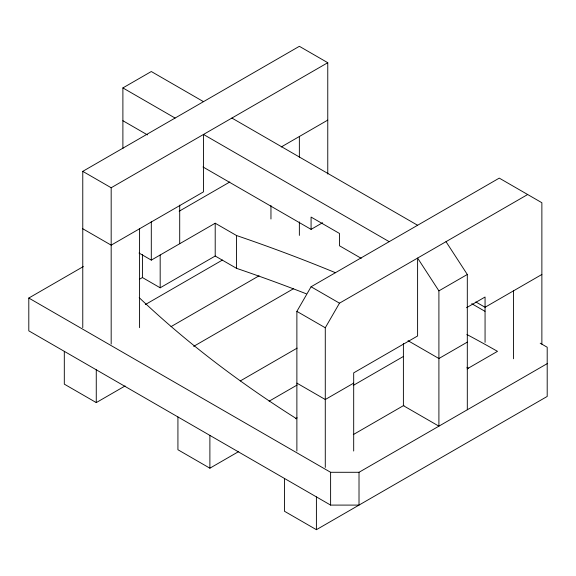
<?xml version="1.0" encoding="UTF-8"?>
<svg xmlns="http://www.w3.org/2000/svg" width="576" height="576" viewBox="0 0 576 576"><rect width="100%" height="100%" fill="white"/><g stroke="black" fill="none" stroke-linecap="round" stroke-linejoin="round"><path stroke-width="0.86" d="M296.878 451.03L296.878 311.371L311.076 286.769L499.262 178.121L541.872 202.723L541.872 344.167M325.282 467.431L325.282 327.766L339.487 303.17L527.674 194.522M122.89 148.55L122.89 87.919L151.301 71.525L203.494 101.657M82.771 327.658L82.771 171.353L299.362 46.31L327.766 62.705L327.766 174.053M82.771 171.353L111.175 187.754L327.766 62.705M281.218 146.981L327.766 120.103M547.2 363.643L359.014 472.291L359.014 505.094L330.61 505.094L28.8 330.847L28.8 298.044L83.34 266.558M179.165 211.234L229.81 181.994M139.018 253.03L151.301 260.122L215.208 223.222L236.513 235.519A1353.665 781.531 0 0 1 335.491 272.729M139.378 279.302L142.423 277.546L160.178 287.798L215.208 256.025L236.513 268.322A1353.665 781.531 0 0 1 306.223 293.774M145.332 304.567L222.466 260.035M202.99 166.961L311.076 229.37L322.596 222.725M171.058 326.614L259.099 275.782M64.31 351.346L64.31 384.142L96.264 402.595L125.093 385.949M193.651 346.37L293.378 288.792M240.257 380.959L297.13 348.12M403.394 343.361L403.394 405.67L438.905 426.168L438.905 290.866L467.309 274.471L446.004 241.668M269.1 401.206L297.144 385.013M466.538 307.714L485.064 297.022L485.064 342.382M353.686 383.119L325.282 399.521L296.878 383.119M541.872 274.471L485.064 307.267L475.848 301.954M177.926 416.945L177.926 449.741L209.887 468.194L238.709 451.548M295.589 418.716L297.144 417.816M353.239 385.43L403.106 356.638M467.309 342.122L438.905 358.517L408.031 340.69M353.297 434.592L403.963 405.346M467.093 368.892L497.491 351.346A1353.665 781.531 0 0 0 466.877 334.49M284.45 478.44L284.45 511.243L316.404 529.69L547.2 396.446L547.2 347.242L540.202 343.202M28.8 298.044L330.61 472.291L359.014 472.291M231.898 118.058L417.6 225.266M122.89 87.919L175.09 118.058M389.196 241.668L203.494 134.453L203.494 191.858L111.175 245.153L82.771 228.758M471.751 303.682L484.97 311.321M122.89 120.722L147.463 134.906M361.231 258.329L339.487 245.772L339.487 233.467L311.076 217.073L311.076 229.37M311.076 286.769L339.487 303.17M296.878 311.371L325.282 327.766M438.905 290.866L417.6 258.07L417.6 335.966L353.686 372.866L353.686 451.03M513.468 290.873L513.468 358.783M467.309 274.471L467.309 409.766M330.61 472.291L330.61 505.094M316.404 496.894L316.404 529.69M299.362 136.505L299.362 157.183M299.362 221.926L299.362 235.411M270.958 205.524L270.958 219.01M236.513 235.519L236.513 268.322M215.208 223.222L215.208 256.025M209.887 435.391L209.887 468.194M179.705 205.114L179.705 243.72M160.178 254.995L160.178 287.798M151.301 221.515L151.301 260.122M142.423 254.498L142.423 277.546M139.579 228.758L139.579 327.658M111.175 187.754L111.175 344.059M96.264 369.792L96.264 402.595M466.877 367.286A1353.665 781.531 0 0 1 468.425 368.122M296.705 418.831A1351.08 780.041 0 0 1 139.198 297.648"/></g></svg>
